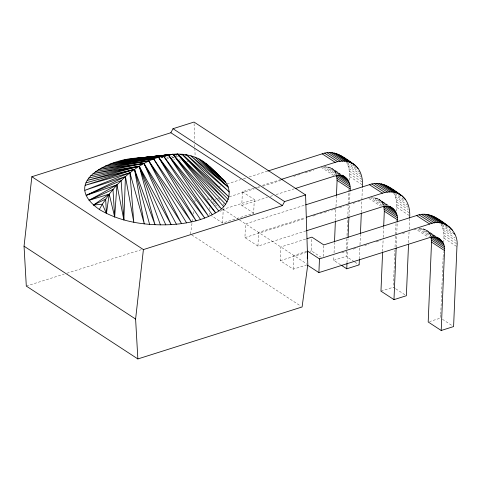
<?xml version="1.0" encoding="UTF-8"?>
<svg xmlns="http://www.w3.org/2000/svg" width="481" height="481" viewBox="0 0 481 481"><rect width="100%" height="100%" fill="white"/><g stroke="black" fill="none" stroke-linecap="round" stroke-linejoin="round"><path stroke-width="0.36" stroke-dasharray="2.4 1.8" d="M349.326 180.201C349.771 174.17 349.567 167.779 346.573 162.362M396.548 211.045C397.035 204.822 396.729 198.226 393.53 192.683M443.741 242.64C444.246 236.177 444.101 229.293 440.758 223.533M209.62 214.532L209.68 213.083M209.83 209.475L209.92 207.311M211.526 200.252L211.586 198.809M222.637 223.028L223.208 209.319L254.269 199.489L253.691 213.203L222.637 223.028L211.478 215.747M219.907 211.273L223.334 210.191L223.394 208.748M223.545 205.14L223.605 203.697M253.691 213.203L241.793 205.429L242.37 191.721L253.794 188.101M305.94 230.922L257.96 246.104L244.943 237.602L245.52 223.893L304.954 205.086M257.96 246.104L258.531 232.395L305.08 217.665M306.998 264.839L293.284 269.18L280.273 260.678L280.844 246.963L306.259 238.925M293.284 269.18L293.861 255.465L307.575 251.124M321.35 257.395L311.327 250.848L311.874 237.861M323.322 256.457L323.773 245.629M340.56 264.754L333.742 260.299L333.928 255.82M334.054 252.832L334.493 242.376M335.401 220.719L335.966 207.275M335.997 206.529L336.435 196.074M354.19 261.64L346.134 256.379L346.879 238.456M347.005 235.468L347.51 223.521M347.541 222.769L347.697 219.035M347.727 218.29L348.292 204.846M348.322 204.1L348.821 192.153M348.851 191.402L348.947 189.165M347.005 262.824L347.474 251.623M347.601 248.635L348.01 238.925M348.947 216.522L349.447 204.569M349.483 203.824L349.982 191.877M359.397 258.904L359.956 245.46M359.992 244.715L360.431 234.259M361.339 212.602L362.367 187.957M382.623 251.563L383.189 238.119M383.219 237.373L383.658 226.918M395.214 288.438L393.356 287.223L394.919 249.886M395.045 246.897L396.17 220.009M396.17 247.366L396.675 235.419M396.705 234.668L397.204 222.721M408.591 242.701L409.127 230.002M409.157 229.257L409.596 218.801M440.704 315.085L440.578 318.073L429.569 321.555M440.734 314.333L443.115 257.575M443.145 256.83L443.368 251.599M190.542 234.103L192.749 217.743M193.248 214.021L193.651 211.045M194.847 202.122L195.148 199.892M172.042 157.774L174.074 157.071M174.753 156.836L178.144 155.67M219.168 186.442L220.593 185.991M227.032 183.952L240.626 179.653M243.488 178.746L245.635 178.066M249.212 176.936L267.093 171.272M214.995 199.302L217.051 198.647M217.737 198.431L219.793 197.781M254.509 187.879L259.506 186.297M262.361 185.389L280.213 179.744M211.436 202.417L213.582 201.737M217.875 200.379L220.021 199.699M229.323 196.759L254.359 188.835M257.221 187.927L260.083 187.025M262.945 186.117L280.832 180.459M293.705 176.383L302.29 173.665M305.152 172.763L313.738 170.046M241.793 205.429L267.502 197.294M270.358 196.392L273.214 195.484M276.07 194.583L294.637 188.708M26.305 286.075L64.153 274.098M67.009 273.196L141.276 249.693M244.943 237.602L305.098 218.566M312.975 216.077L317.274 214.718M320.136 213.811L321.567 213.354M324.435 212.452L328.727 211.087M331.595 210.185L333.026 209.728M333.742 209.506L336.604 208.598M339.472 207.69L343.765 206.331M346.633 205.423L348.064 204.972M353.078 203.385L355.225 202.705M358.086 201.798L359.523 201.347M280.273 260.678L306.391 252.411M309.92 251.292L311.327 250.848M341.793 252.747L346.079 251.389M353.216 249.128L357.503 247.775M364.646 245.514L368.927 244.156M376.07 241.901L380.351 240.542M402.489 233.538L405.345 232.636M413.913 229.924L416.053 229.245L427.831 236.935M333.742 260.299L346.134 256.379M380.964 291.143L393.356 287.223M340.927 174.447C335.389 170.623 328.914 164.67 321.609 167.556L334 175.649M172.174 158.002L173.623 157.684M177.236 156.902L178.685 156.59M179.407 156.427L182.299 155.802M166.853 157.479L168.314 157.173M171.236 156.565L172.703 156.259M175.625 155.646L177.092 155.339M161.472 157.173L162.939 156.89M163.678 156.752L168.091 155.904M161.484 157.275L162.963 157.059M163.702 156.95L167.406 156.415M371.831 197.781L370.647 197.938L382.419 205.627M435.93 236.442C430.387 233.291 424.951 227.056 417.869 228.782L429.641 236.472M388.089 205.189L377.357 198.419L372.426 197.709L383.579 204.996M160.612 157.684L163.306 157.852M166.66 158.141L168.669 158.339M173.491 159.007L174.886 159.223M179.07 159.86L180.465 160.077M186.85 161.556L188.275 161.887M353.12 165.193L354.359 166.005M445.093 225.264L448.809 227.693M346.927 162.241L356.842 168.723M394.775 193.494L403.451 199.164M441.997 224.338L450.054 229.605M347.36 163.925L360.371 172.426M394.582 194.769L405.116 201.653M441.811 225.619L453.583 233.309M348.208 166.179L360.6 174.272M395.43 197.024L408.447 205.525M442.658 227.868L453.192 234.752M348.851 168.578L361.243 176.671M396.073 199.423L407.846 207.113M443.296 230.267L455.074 237.957M349.278 171.104L362.289 179.605M396.5 201.948L408.273 209.638M443.722 232.792L455.501 240.488M349.489 173.743L362.5 182.239M396.711 204.587L409.728 213.089M443.933 235.431L456.95 243.933M349.483 176.467L362.494 184.969M396.705 207.311L409.722 215.813M443.927 238.161L456.944 246.657M330.128 167.574L340.668 174.459M377.357 198.419L387.271 204.9M424.579 229.269L435.113 236.147M331.565 168.272L340.217 174.35M378.794 199.116L387.439 205.195M426.016 229.96L435.287 236.448M328.577 167.105L340.975 175.198M375.799 197.95L386.339 204.834M423.027 228.794L436.039 237.295M334.018 170.304L335.004 171.615L339.339 174.447M381.241 201.148L382.227 202.459L385.948 204.888M428.469 231.992L429.455 233.303L433.79 236.141M326.93 166.865L339.941 175.367M374.152 197.709L385.305 204.996M421.374 228.559L433.153 236.249M335.004 171.615L335.81 173.1L337.668 174.314M382.227 202.459L383.032 203.944L384.896 205.159M429.455 233.303L430.261 234.788L432.738 236.411M325.198 166.859L336.977 174.555M419.648 228.553L431.427 236.243M323.418 167.093L336.435 175.595M368.831 198.4L380.603 206.09M354.81 262.049L359.145 264.881M395.833 288.847L405.128 294.913M442.436 319.282L452.356 325.763M242.37 191.721L254.269 199.489M206.902 198.671L208.784 199.898M213.173 202.766L216.39 204.864M223.196 209.313L238.865 219.546M239.496 219.955L306.553 263.756M215.193 204.87L219.576 207.732M222.084 209.373L223.334 210.191M191.799 234.92L300.847 306.15M430.261 234.788L430.88 236.43M383.032 203.944L383.652 205.585M335.81 173.1L336.225 174.194M194.083 123.557L194.655 141.534M194.751 144.528L194.841 147.523M194.865 148.274L195.13 156.511"/><path stroke-width="0.72" d="M127.699 159.458L168.23 154.846L208.652 216.456L163.414 155.82L118.188 161.532L158.556 157.167L196.08 220.785L153.686 158.898L105.616 165.861L148.821 160.991L181.547 223.635L143.993 163.438L92.953 173.563L139.213 166.24L155.002 224.723L134.518 169.366L85.239 185.293L129.918 172.811L133.802 222.24L125.445 176.551L116.955 184.866L123.864 219.937L125.445 176.551C137.572 165.921 152.176 157.558 168.23 154.846L215.638 212.849C229.864 205.79 234.812 188.029 220.773 177.291C212.855 169.883 205.543 160.991 195.015 157.191C188.017 154.533 180.429 153.686 172.986 154.269L137.867 158.093C111.989 158.345 59.031 181.054 99.314 209.457C120.725 222.324 146.513 225.787 171.134 224.633C186.49 223.581 202.2 220.707 215.638 212.849L172.986 154.269L132.714 158.688L168.23 154.846L212.301 214.718M307.275 258.345L307.575 251.124L319.474 258.898L429.641 224.038C444.161 217.827 459.289 231.728 456.944 246.657L453.595 326.569L441.203 330.489L428.192 321.993L431.541 242.081L431.018 237.025M441.203 330.489L444.552 250.577C445.869 242.111 437.307 234.241 429.07 237.746L318.897 272.607L319.474 258.898M334.523 241.63L335.371 221.464M336.466 195.322L337.091 180.387L336.568 175.331M359.367 259.65L359.145 264.881L346.759 268.801L346.975 263.57M348.07 237.434L348.917 217.268M350.012 191.131C351.058 184.716 348.304 177.615 341.907 175.264M360.461 233.513L361.303 213.348M362.403 187.211C363.095 179.341 361.393 170.508 355.05 165.217C345.839 158.375 334.487 148.996 322.18 153.842L267.809 171.05M382.593 252.309L380.964 291.143L393.981 299.645L406.367 295.725L408.531 244.192M383.688 226.172L384.313 211.231L383.796 206.181M393.981 299.645L396.14 248.112M397.234 221.975C399.501 213.005 391.215 202.97 381.848 206.902L306.656 230.694M409.626 218.055C410.323 210.185 408.616 201.353 402.272 196.062C393.061 189.219 381.71 179.846 369.408 184.686L305.669 204.858M99.314 209.457L102.357 204.197L93.494 205.026L109.211 194.138L102.357 204.197L106.427 213.474L109.211 194.138L89.093 200.288L116.955 184.866L109.211 194.138L114.67 216.997L116.955 184.866L86.213 195.346L125.445 176.551L84.921 190.314L129.918 172.811L144.258 223.845L134.518 169.366L87.163 180.411L139.213 166.24L171.134 224.633L143.993 163.438L98.629 169.474L148.821 160.991L191.42 221.909L153.686 158.898L109.548 164.268L158.556 157.167L204.72 218.049L163.414 155.82L122.847 160.407L172.986 154.269L221.308 208.754L177.651 154.076L173.936 154.599M24.05 246.2L31.854 176.719L170.857 132.732L173.016 128.71L194.035 122.06L305.585 194.925L307.804 264.574L302.098 306.968L137.861 358.94L26.305 286.075L24.05 246.2L135.606 319.065L137.861 358.94M135.606 319.065L143.41 249.585L31.854 176.719M143.41 249.585L282.413 205.597L284.572 201.575L305.585 194.925M93.494 205.026L105.664 199.08L106.427 213.474M89.093 200.288L112.981 189.394L114.67 216.997M86.213 195.346L121.116 180.579L123.864 219.937M180.856 154.738L182.209 154.269L229.028 197.024L186.64 154.858L185.191 155.177M280.928 179.515L335.197 162.344C341.101 160.444 347.931 160.522 353.288 163.931M295.346 188.48L334.62 176.052L339.941 175.367L343.145 176.076M306.511 217.208L382.419 193.188C388.323 191.288 395.16 191.366 400.511 194.781M306.962 238.702L311.904 237.139L323.803 244.907L416.63 215.536C428.108 210.991 439.105 218.987 447.733 225.625M86.003 182.828L134.518 169.366L149.609 224.38M88.714 178.048L139.213 166.24L165.795 224.849M180.748 154.575L182.209 154.269L228.265 199.489M90.65 175.763L139.213 166.24L160.407 224.88M95.623 171.464L143.993 163.438L176.395 224.224M179.99 154.593L182.209 154.269L227.104 201.906L177.651 154.076L223.617 206.553M101.966 167.604L148.821 160.991L186.568 222.859M113.744 162.819L158.556 157.167L200.523 219.498M168.897 155.092L170.358 154.924M172.547 154.666L175.463 154.329M151.942 156.764L144.601 157.534L172.986 154.269L218.645 210.852M154.148 156.535L156.349 156.301M158.556 156.072L160.756 155.844M162.963 155.61L165.163 155.381M167.37 155.153L170.304 154.84M172.511 154.611L175.451 154.305M137.867 158.093L143.128 157.69M340.271 155.435L355.05 165.217M402.272 196.062L387.494 186.279M449.494 226.912L434.722 217.123M338.359 154.377L351.377 162.879M385.588 185.221L398.599 193.723M432.81 216.071L445.821 224.567M351.076 163.077L352.314 163.889M355.411 165.915L356.649 166.721M398.917 194.33L400.775 195.545M402.633 196.759L403.878 197.565M449.242 227.2L451.1 228.415M336.315 153.559L349.332 162.061M383.543 184.403L396.554 192.905M430.766 215.247L443.783 223.749M356.842 167.622L358.08 168.434M404.064 198.473L405.303 199.278M450.667 228.908L452.525 230.122M334.157 152.982L347.168 161.484M381.379 183.826L394.396 192.328M428.601 214.676L441.618 223.178M331.89 152.657L344.907 161.159M379.118 183.501L392.129 192.003M426.34 214.346L439.357 222.847M453.583 233.309L454.822 234.121M329.545 152.579L342.562 161.081M376.767 183.423L389.784 191.925M423.995 214.267L437.007 222.769M327.134 152.754L340.145 161.255M374.356 183.598L387.373 192.099M421.578 214.442L434.596 222.944M324.669 153.174L337.686 161.676M371.897 184.019L384.908 192.52M419.119 214.863L432.136 223.364M322.18 153.842L335.197 162.344M369.408 184.686L382.419 193.188M416.63 215.536L429.641 224.038M342.099 175.15L345.881 177.687M389.947 206.403L393.109 208.532M437.169 237.247L440.331 239.376M341.456 175.162L347.035 178.806M388.678 206.006L394.258 209.65M435.906 236.85L441.48 240.494M340.578 175.258L348.016 180.116M387.806 206.102L395.244 210.961M435.028 236.947L442.466 241.805M338.907 175.12L348.827 181.602M386.135 205.97L396.049 212.446M433.357 236.814L443.272 243.29M337.049 175.144L349.447 183.243M384.271 205.988L396.669 214.087M431.499 236.838L443.891 244.931M336.85 176.515L349.867 185.017M384.078 207.365L397.09 215.861M431.301 238.209L444.318 246.711M337.073 178.409L350.09 186.911M384.301 209.253L397.312 217.755M431.523 240.097L444.534 248.599M337.091 180.387L350.108 188.889M384.313 211.231L397.33 219.733M431.541 242.081L444.552 250.577M173.016 128.71L284.572 201.575M170.857 132.732L282.413 205.597M341.179 265.157L346.759 268.801M307.624 265.247L318.897 272.607M217.863 175.078L220.773 177.291L206.09 163.48L225.174 182.028L198.93 158.922L228.054 186.971L190.915 155.832L229.347 192.003L186.64 154.858M195.015 157.191L228.054 186.971M209.313 166.282L220.773 177.291M202.627 161.021L225.174 182.028M342.033 156.716L343.638 158.219M177.651 154.076L225.553 204.269M212.271 169.414L214.057 171.711"/></g></svg>
